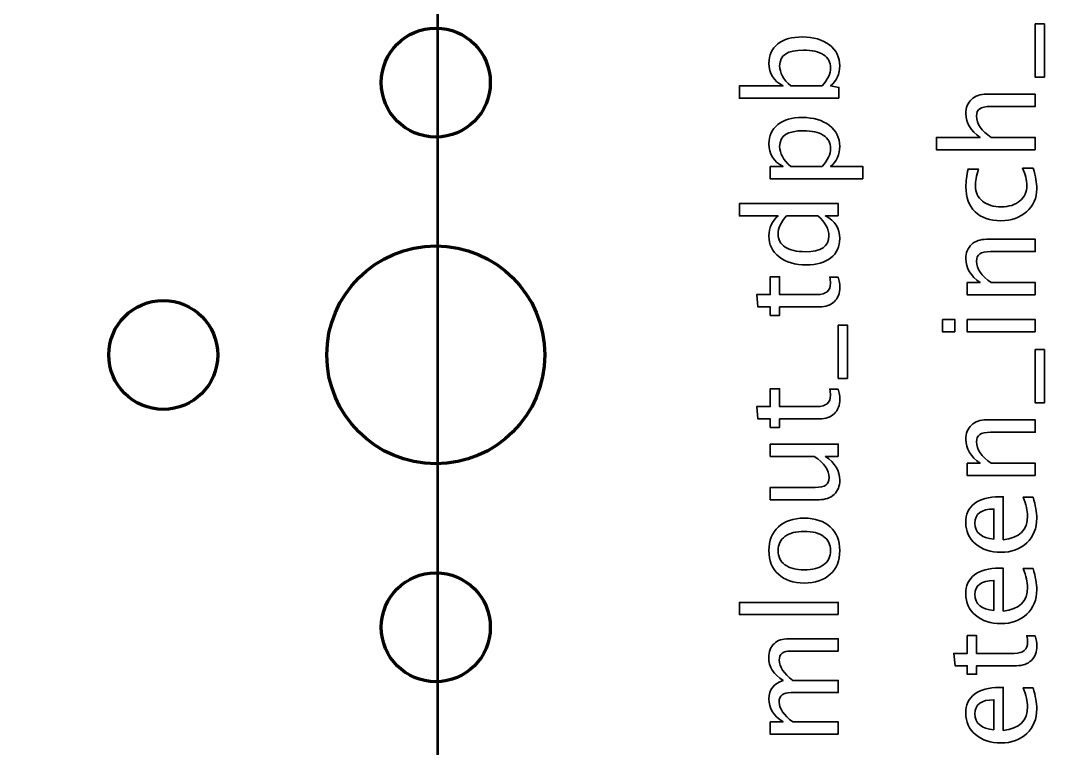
# Model space of a CAD drawing. Header units: centimetres. Extents: x -42 to 42, y -79 to 44.
# Drawn here: x -15.398 to -12.541, y -76.083 to -74.08 of the extents above; entities that cross this region are included whole.
import ezdxf

# ---------------------------------------------------------------- set-up
doc = ezdxf.new("R2010")
doc.units = ezdxf.units.CM
doc.header["$MEASUREMENT"] = 0
doc.layers.add('Layer 1', color=7, linetype='Continuous')

msp = doc.modelspace()

# ---------------------------------------------------------------- linework, layer by layer
at = {"layer": 'Layer 1', "color": 3, "lineweight": 53}
msp.add_lwpolyline([(-20.25, -79), (-14.25, -79), (-14.25, -35.5), (-20.25, -35.5), (-20.25, -79)], close=True, dxfattribs=at)
at = {"layer": 'Layer 1', "lineweight": 106}
for centre, major_axis in [((-14.256, -74.25), (0, 0.15)), ((-14.25599, -75.00001), (0, 0.30001)), ((-15.006, -75), (0, 0.15)), ((-14.256, -75.75), (0, 0.15))]:
    msp.add_ellipse(centre, major_axis=major_axis, ratio=1, dxfattribs=at)
msp.add_open_spline([(-23.956, -76.7), (-23.956, -76.7), (-23.956, -73.3), (-23.956, -73.3), (-23.956, -73.3), (-23.956, -73.02386), (-23.73214, -72.8), (-23.456, -72.8), (-23.456, -72.8), (-23.456, -72.8), (-9.556, -72.8), (-9.556, -72.8), (-9.556, -72.8), (-9.27986, -72.8), (-9.056, -73.02386), (-9.056, -73.3), (-9.056, -73.3), (-9.056, -73.3), (-9.056, -76.7), (-9.056, -76.7), (-9.056, -76.7), (-9.056, -76.97614), (-9.27986, -77.2), (-9.556, -77.2), (-9.556, -77.2), (-9.556, -77.2), (-23.456, -77.2), (-23.456, -77.2), (-23.456, -77.2), (-23.73214, -77.2), (-23.956, -76.97614), (-23.956, -76.7)], degree=3, knots=[0, 0, 0, 0, 0.1111111, 0.1111111, 0.1111111, 0.1111111, 0.2222222, 0.2222222, 0.2222222, 0.2222222, 0.3333333, 0.3333333, 0.3333333, 0.3333333, 0.4444444, 0.4444444, 0.4444444, 0.4444444, 0.5555556, 0.5555556, 0.5555556, 0.5555556, 0.6666667, 0.6666667, 0.6666667, 0.6666667, 0.7777778, 0.7777778, 0.7777778, 0.7777778, 1, 1, 1, 1], dxfattribs=at)
at = {"layer": 'Layer 1', "color": 5, "lineweight": 35}
for points, knots in [([(-12.58121, -74.23519), (-12.58121, -74.23519), (-12.60661, -74.23519), (-12.60661, -74.23519), (-12.60661, -74.23519), (-12.60661, -74.23519), (-12.60661, -74.08844), (-12.60661, -74.08844), (-12.60661, -74.08844), (-12.60661, -74.08844), (-12.58121, -74.08844), (-12.58121, -74.08844), (-12.58121, -74.08844), (-12.58121, -74.08844), (-12.58121, -74.23519), (-12.58121, -74.23519)], [0, 0, 0, 0, 0.2, 0.2, 0.2, 0.2, 0.4, 0.4, 0.4, 0.4, 0.6, 0.6, 0.6, 0.6, 1, 1, 1, 1]), ([(-13.14659, -74.29326), (-13.14659, -74.29326), (-13.4207, -74.29326), (-13.4207, -74.29326), (-13.4207, -74.29326), (-13.4207, -74.29326), (-13.4207, -74.2594), (-13.4207, -74.2594), (-13.4207, -74.2594), (-13.4207, -74.2594), (-13.30035, -74.2594), (-13.30035, -74.2594), (-13.30035, -74.2594), (-13.32651, -74.24552), (-13.33956, -74.22465), (-13.33956, -74.19684), (-13.33956, -74.19684), (-13.33956, -74.17432), (-13.33139, -74.15662), (-13.31499, -74.14368), (-13.31499, -74.14368), (-13.29858, -74.13075), (-13.27618, -74.12428), (-13.24778, -74.12428), (-13.24778, -74.12428), (-13.21686, -74.12428), (-13.19187, -74.13163), (-13.17293, -74.14627), (-13.17293, -74.14627), (-13.15394, -74.16091), (-13.14448, -74.1802), (-13.14448, -74.20407), (-13.14448, -74.20407), (-13.14448, -74.22623), (-13.15294, -74.2447), (-13.16994, -74.2594), (-13.16994, -74.2594), (-13.16994, -74.2594), (-13.14659, -74.26351), (-13.14659, -74.26351), (-13.14659, -74.26351), (-13.14659, -74.26351), (-13.14659, -74.29326), (-13.14659, -74.29326)], [0, 0, 0, 0, 0.0833333, 0.0833333, 0.0833333, 0.0833333, 0.1666667, 0.1666667, 0.1666667, 0.1666667, 0.25, 0.25, 0.25, 0.25, 0.3333333, 0.3333333, 0.3333333, 0.3333333, 0.4166667, 0.4166667, 0.4166667, 0.4166667, 0.5, 0.5, 0.5, 0.5, 0.5833333, 0.5833333, 0.5833333, 0.5833333, 0.6666667, 0.6666667, 0.6666667, 0.6666667, 0.75, 0.75, 0.75, 0.75, 0.8333333, 0.8333333, 0.8333333, 0.8333333, 1, 1, 1, 1]), ([(-13.19328, -74.2594), (-13.17764, -74.24193), (-13.16988, -74.22529), (-13.16988, -74.20948), (-13.16988, -74.20948), (-13.16988, -74.1939), (-13.1764, -74.18184), (-13.1894, -74.17338), (-13.1894, -74.17338), (-13.20239, -74.16485), (-13.22068, -74.16062), (-13.24431, -74.16062), (-13.24431, -74.16062), (-13.28806, -74.16062), (-13.30993, -74.17508), (-13.30993, -74.20401), (-13.30993, -74.20401), (-13.30993, -74.22294), (-13.2997, -74.2414), (-13.27918, -74.2594), (-13.27918, -74.2594), (-13.27918, -74.2594), (-13.19328, -74.2594), (-13.19328, -74.2594)], [0, 0, 0, 0, 0.1428571, 0.1428571, 0.1428571, 0.1428571, 0.2857143, 0.2857143, 0.2857143, 0.2857143, 0.4285714, 0.4285714, 0.4285714, 0.4285714, 0.5714286, 0.5714286, 0.5714286, 0.5714286, 0.7142857, 0.7142857, 0.7142857, 0.7142857, 1, 1, 1, 1]), ([(-12.60661, -74.4351), (-12.60661, -74.4351), (-12.8786, -74.4351), (-12.8786, -74.4351), (-12.8786, -74.4351), (-12.8786, -74.4351), (-12.8786, -74.40124), (-12.8786, -74.40124), (-12.8786, -74.40124), (-12.8786, -74.40124), (-12.75825, -74.40124), (-12.75825, -74.40124), (-12.75825, -74.40124), (-12.78441, -74.3833), (-12.79746, -74.36131), (-12.79746, -74.33533), (-12.79746, -74.33533), (-12.79746, -74.31898), (-12.79235, -74.30599), (-12.78206, -74.2964), (-12.78206, -74.2964), (-12.77183, -74.28682), (-12.75801, -74.282), (-12.74073, -74.282), (-12.74073, -74.282), (-12.74073, -74.282), (-12.60661, -74.282), (-12.60661, -74.282), (-12.60661, -74.282), (-12.60661, -74.282), (-12.60661, -74.31586), (-12.60661, -74.31586), (-12.60661, -74.31586), (-12.60661, -74.31586), (-12.72967, -74.31586), (-12.72967, -74.31586), (-12.72967, -74.31586), (-12.74355, -74.31586), (-12.75343, -74.31792), (-12.7593, -74.32198), (-12.7593, -74.32198), (-12.76524, -74.32609), (-12.76818, -74.33286), (-12.76818, -74.34232), (-12.76818, -74.34232), (-12.76818, -74.36314), (-12.7546, -74.38277), (-12.72744, -74.40124), (-12.72744, -74.40124), (-12.72744, -74.40124), (-12.60661, -74.40124), (-12.60661, -74.40124), (-12.60661, -74.40124), (-12.60661, -74.40124), (-12.60661, -74.4351), (-12.60661, -74.4351)], [0, 0, 0, 0, 0.0666667, 0.0666667, 0.0666667, 0.0666667, 0.1333333, 0.1333333, 0.1333333, 0.1333333, 0.2, 0.2, 0.2, 0.2, 0.2666667, 0.2666667, 0.2666667, 0.2666667, 0.3333333, 0.3333333, 0.3333333, 0.3333333, 0.4, 0.4, 0.4, 0.4, 0.4666667, 0.4666667, 0.4666667, 0.4666667, 0.5333333, 0.5333333, 0.5333333, 0.5333333, 0.6, 0.6, 0.6, 0.6, 0.6666667, 0.6666667, 0.6666667, 0.6666667, 0.7333333, 0.7333333, 0.7333333, 0.7333333, 0.8, 0.8, 0.8, 0.8, 0.8666667, 0.8666667, 0.8666667, 0.8666667, 1, 1, 1, 1]), ([(-13.08062, -74.51528), (-13.08062, -74.51528), (-13.33568, -74.51528), (-13.33568, -74.51528), (-13.33568, -74.51528), (-13.33568, -74.51528), (-13.33568, -74.48142), (-13.33568, -74.48142), (-13.33568, -74.48142), (-13.33568, -74.48142), (-13.30035, -74.48142), (-13.30035, -74.48142), (-13.30035, -74.48142), (-13.32651, -74.46754), (-13.33956, -74.44667), (-13.33956, -74.41886), (-13.33956, -74.41886), (-13.33956, -74.39634), (-13.33139, -74.37864), (-13.31499, -74.3657), (-13.31499, -74.3657), (-13.29858, -74.35277), (-13.27618, -74.3463), (-13.24778, -74.3463), (-13.24778, -74.3463), (-13.21686, -74.3463), (-13.19187, -74.35365), (-13.17293, -74.36829), (-13.17293, -74.36829), (-13.15394, -74.38293), (-13.14448, -74.40222), (-13.14448, -74.42609), (-13.14448, -74.42609), (-13.14448, -74.44825), (-13.15294, -74.46672), (-13.16994, -74.48142), (-13.16994, -74.48142), (-13.16994, -74.48142), (-13.08062, -74.48142), (-13.08062, -74.48142), (-13.08062, -74.48142), (-13.08062, -74.48142), (-13.08062, -74.51528), (-13.08062, -74.51528)], [0, 0, 0, 0, 0.0833333, 0.0833333, 0.0833333, 0.0833333, 0.1666667, 0.1666667, 0.1666667, 0.1666667, 0.25, 0.25, 0.25, 0.25, 0.3333333, 0.3333333, 0.3333333, 0.3333333, 0.4166667, 0.4166667, 0.4166667, 0.4166667, 0.5, 0.5, 0.5, 0.5, 0.5833333, 0.5833333, 0.5833333, 0.5833333, 0.6666667, 0.6666667, 0.6666667, 0.6666667, 0.75, 0.75, 0.75, 0.75, 0.8333333, 0.8333333, 0.8333333, 0.8333333, 1, 1, 1, 1]), ([(-13.19328, -74.48142), (-13.17764, -74.46395), (-13.16988, -74.44731), (-13.16988, -74.4315), (-13.16988, -74.4315), (-13.16988, -74.41592), (-13.1764, -74.40386), (-13.1894, -74.3954), (-13.1894, -74.3954), (-13.20239, -74.38687), (-13.22068, -74.38264), (-13.24431, -74.38264), (-13.24431, -74.38264), (-13.28806, -74.38264), (-13.30993, -74.3971), (-13.30993, -74.42603), (-13.30993, -74.42603), (-13.30993, -74.44496), (-13.2997, -74.46342), (-13.27918, -74.48142), (-13.27918, -74.48142), (-13.27918, -74.48142), (-13.19328, -74.48142), (-13.19328, -74.48142)], [0, 0, 0, 0, 0.1428571, 0.1428571, 0.1428571, 0.1428571, 0.2857143, 0.2857143, 0.2857143, 0.2857143, 0.4285714, 0.4285714, 0.4285714, 0.4285714, 0.5714286, 0.5714286, 0.5714286, 0.5714286, 0.7142857, 0.7142857, 0.7142857, 0.7142857, 1, 1, 1, 1]), ([(-12.61225, -74.48596), (-12.60567, -74.50789), (-12.60238, -74.52682), (-12.60238, -74.54276), (-12.60238, -74.54276), (-12.60238, -74.56804), (-12.61173, -74.58897), (-12.63036, -74.60561), (-12.63036, -74.60561), (-12.64906, -74.62225), (-12.67264, -74.6306), (-12.70104, -74.6306), (-12.70104, -74.6306), (-12.73138, -74.6306), (-12.75507, -74.62237), (-12.77201, -74.60591), (-12.77201, -74.60591), (-12.789, -74.58944), (-12.79746, -74.56645), (-12.79746, -74.53694), (-12.79746, -74.53694), (-12.79746, -74.52241), (-12.79546, -74.50607), (-12.79147, -74.48808), (-12.79147, -74.48808), (-12.79147, -74.48808), (-12.76289, -74.48808), (-12.76289, -74.48808), (-12.76289, -74.48808), (-12.76854, -74.50719), (-12.77136, -74.52277), (-12.77136, -74.53476), (-12.77136, -74.53476), (-12.77136, -74.55217), (-12.76483, -74.5661), (-12.75184, -74.57651), (-12.75184, -74.57651), (-12.73884, -74.58691), (-12.7215, -74.59215), (-12.69986, -74.59215), (-12.69986, -74.59215), (-12.67887, -74.59215), (-12.66194, -74.58674), (-12.64894, -74.57598), (-12.64894, -74.57598), (-12.63601, -74.56522), (-12.62954, -74.55117), (-12.62954, -74.5337), (-12.62954, -74.5337), (-12.62954, -74.51824), (-12.63354, -74.50236), (-12.64154, -74.48596), (-12.64154, -74.48596), (-12.64154, -74.48596), (-12.61225, -74.48596), (-12.61225, -74.48596)], [0, 0, 0, 0, 0.0666667, 0.0666667, 0.0666667, 0.0666667, 0.1333333, 0.1333333, 0.1333333, 0.1333333, 0.2, 0.2, 0.2, 0.2, 0.2666667, 0.2666667, 0.2666667, 0.2666667, 0.3333333, 0.3333333, 0.3333333, 0.3333333, 0.4, 0.4, 0.4, 0.4, 0.4666667, 0.4666667, 0.4666667, 0.4666667, 0.5333333, 0.5333333, 0.5333333, 0.5333333, 0.6, 0.6, 0.6, 0.6, 0.6666667, 0.6666667, 0.6666667, 0.6666667, 0.7333333, 0.7333333, 0.7333333, 0.7333333, 0.8, 0.8, 0.8, 0.8, 0.8666667, 0.8666667, 0.8666667, 0.8666667, 1, 1, 1, 1]), ([(-13.14871, -74.61701), (-13.14871, -74.61701), (-13.18381, -74.61701), (-13.18381, -74.61701), (-13.18381, -74.61701), (-13.15759, -74.63082), (-13.14448, -74.65164), (-13.14448, -74.67945), (-13.14448, -74.67945), (-13.14448, -74.70203), (-13.15265, -74.71978), (-13.16905, -74.73272), (-13.16905, -74.73272), (-13.18546, -74.74565), (-13.20786, -74.75212), (-13.23626, -74.75212), (-13.23626, -74.75212), (-13.2673, -74.75212), (-13.29229, -74.74477), (-13.31122, -74.73013), (-13.31122, -74.73013), (-13.3301, -74.71543), (-13.33956, -74.69615), (-13.33956, -74.67222), (-13.33956, -74.67222), (-13.33956, -74.65005), (-13.3311, -74.63159), (-13.31411, -74.61701), (-13.31411, -74.61701), (-13.31411, -74.61701), (-13.4207, -74.61701), (-13.4207, -74.61701), (-13.4207, -74.61701), (-13.4207, -74.61701), (-13.4207, -74.58314), (-13.4207, -74.58314), (-13.4207, -74.58314), (-13.4207, -74.58314), (-13.14871, -74.58314), (-13.14871, -74.58314), (-13.14871, -74.58314), (-13.14871, -74.58314), (-13.14871, -74.61701), (-13.14871, -74.61701)], [0, 0, 0, 0, 0.0833333, 0.0833333, 0.0833333, 0.0833333, 0.1666667, 0.1666667, 0.1666667, 0.1666667, 0.25, 0.25, 0.25, 0.25, 0.3333333, 0.3333333, 0.3333333, 0.3333333, 0.4166667, 0.4166667, 0.4166667, 0.4166667, 0.5, 0.5, 0.5, 0.5, 0.5833333, 0.5833333, 0.5833333, 0.5833333, 0.6666667, 0.6666667, 0.6666667, 0.6666667, 0.75, 0.75, 0.75, 0.75, 0.8333333, 0.8333333, 0.8333333, 0.8333333, 1, 1, 1, 1]), ([(-13.29094, -74.61701), (-13.3064, -74.63459), (-13.31416, -74.65122), (-13.31416, -74.66698), (-13.31416, -74.66698), (-13.31416, -74.6825), (-13.3077, -74.6945), (-13.2947, -74.70302), (-13.2947, -74.70302), (-13.28177, -74.71155), (-13.26342, -74.71578), (-13.23967, -74.71578), (-13.23967, -74.71578), (-13.19598, -74.71578), (-13.17411, -74.70132), (-13.17411, -74.67233), (-13.17411, -74.67233), (-13.17411, -74.65352), (-13.1844, -74.63506), (-13.20492, -74.61701), (-13.20492, -74.61701), (-13.20492, -74.61701), (-13.29094, -74.61701), (-13.29094, -74.61701)], [0, 0, 0, 0, 0.1428571, 0.1428571, 0.1428571, 0.1428571, 0.2857143, 0.2857143, 0.2857143, 0.2857143, 0.4285714, 0.4285714, 0.4285714, 0.4285714, 0.5714286, 0.5714286, 0.5714286, 0.5714286, 0.7142857, 0.7142857, 0.7142857, 0.7142857, 1, 1, 1, 1]), ([(-12.60661, -74.83474), (-12.60661, -74.83474), (-12.79358, -74.83474), (-12.79358, -74.83474), (-12.79358, -74.83474), (-12.79358, -74.83474), (-12.79358, -74.80088), (-12.79358, -74.80088), (-12.79358, -74.80088), (-12.79358, -74.80088), (-12.75825, -74.80088), (-12.75825, -74.80088), (-12.75825, -74.80088), (-12.78441, -74.78294), (-12.79746, -74.76095), (-12.79746, -74.73497), (-12.79746, -74.73497), (-12.79746, -74.71862), (-12.79235, -74.70563), (-12.78206, -74.69604), (-12.78206, -74.69604), (-12.77183, -74.68646), (-12.75801, -74.68164), (-12.74073, -74.68164), (-12.74073, -74.68164), (-12.74073, -74.68164), (-12.60661, -74.68164), (-12.60661, -74.68164), (-12.60661, -74.68164), (-12.60661, -74.68164), (-12.60661, -74.7155), (-12.60661, -74.7155), (-12.60661, -74.7155), (-12.60661, -74.7155), (-12.72967, -74.7155), (-12.72967, -74.7155), (-12.72967, -74.7155), (-12.74355, -74.7155), (-12.75343, -74.71756), (-12.7593, -74.72162), (-12.7593, -74.72162), (-12.76524, -74.72573), (-12.76818, -74.7325), (-12.76818, -74.74196), (-12.76818, -74.74196), (-12.76818, -74.76278), (-12.7546, -74.78241), (-12.72744, -74.80088), (-12.72744, -74.80088), (-12.72744, -74.80088), (-12.60661, -74.80088), (-12.60661, -74.80088), (-12.60661, -74.80088), (-12.60661, -74.80088), (-12.60661, -74.83474), (-12.60661, -74.83474)], [0, 0, 0, 0, 0.0666667, 0.0666667, 0.0666667, 0.0666667, 0.1333333, 0.1333333, 0.1333333, 0.1333333, 0.2, 0.2, 0.2, 0.2, 0.2666667, 0.2666667, 0.2666667, 0.2666667, 0.3333333, 0.3333333, 0.3333333, 0.3333333, 0.4, 0.4, 0.4, 0.4, 0.4666667, 0.4666667, 0.4666667, 0.4666667, 0.5333333, 0.5333333, 0.5333333, 0.5333333, 0.6, 0.6, 0.6, 0.6, 0.6666667, 0.6666667, 0.6666667, 0.6666667, 0.7333333, 0.7333333, 0.7333333, 0.7333333, 0.8, 0.8, 0.8, 0.8, 0.8666667, 0.8666667, 0.8666667, 0.8666667, 1, 1, 1, 1]), ([(-13.14877, -74.78563), (-13.14589, -74.7961), (-13.14448, -74.80521), (-13.14448, -74.81292), (-13.14448, -74.81292), (-13.14448, -74.8302), (-13.14942, -74.84367), (-13.15929, -74.85331), (-13.15929, -74.85331), (-13.16917, -74.86301), (-13.18287, -74.86783), (-13.20045, -74.86783), (-13.20045, -74.86783), (-13.20045, -74.86783), (-13.31028, -74.86783), (-13.31028, -74.86783), (-13.31028, -74.86783), (-13.31028, -74.86783), (-13.31028, -74.89123), (-13.31028, -74.89123), (-13.31028, -74.89123), (-13.31028, -74.89123), (-13.33568, -74.89123), (-13.33568, -74.89123), (-13.33568, -74.89123), (-13.33568, -74.89123), (-13.33568, -74.86783), (-13.33568, -74.86783), (-13.33568, -74.86783), (-13.33568, -74.86783), (-13.36949, -74.86783), (-13.36949, -74.86783), (-13.36949, -74.86783), (-13.36949, -74.86783), (-13.37273, -74.83397), (-13.37273, -74.83397), (-13.37273, -74.83397), (-13.37273, -74.83397), (-13.33568, -74.83397), (-13.33568, -74.83397), (-13.33568, -74.83397), (-13.33568, -74.83397), (-13.33568, -74.78493), (-13.33568, -74.78493), (-13.33568, -74.78493), (-13.33568, -74.78493), (-13.31028, -74.78493), (-13.31028, -74.78493), (-13.31028, -74.78493), (-13.31028, -74.78493), (-13.31028, -74.83397), (-13.31028, -74.83397), (-13.31028, -74.83397), (-13.31028, -74.83397), (-13.20657, -74.83397), (-13.20657, -74.83397), (-13.20657, -74.83397), (-13.18211, -74.83397), (-13.16988, -74.82332), (-13.16988, -74.8021), (-13.16988, -74.8021), (-13.16988, -74.79757), (-13.17064, -74.7921), (-13.17211, -74.78563), (-13.17211, -74.78563), (-13.17211, -74.78563), (-13.14877, -74.78563), (-13.14877, -74.78563)], [0, 0, 0, 0, 0.0555556, 0.0555556, 0.0555556, 0.0555556, 0.1111111, 0.1111111, 0.1111111, 0.1111111, 0.1666667, 0.1666667, 0.1666667, 0.1666667, 0.2222222, 0.2222222, 0.2222222, 0.2222222, 0.2777778, 0.2777778, 0.2777778, 0.2777778, 0.3333333, 0.3333333, 0.3333333, 0.3333333, 0.3888889, 0.3888889, 0.3888889, 0.3888889, 0.4444444, 0.4444444, 0.4444444, 0.4444444, 0.5, 0.5, 0.5, 0.5, 0.5555556, 0.5555556, 0.5555556, 0.5555556, 0.6111111, 0.6111111, 0.6111111, 0.6111111, 0.6666667, 0.6666667, 0.6666667, 0.6666667, 0.7222222, 0.7222222, 0.7222222, 0.7222222, 0.7777778, 0.7777778, 0.7777778, 0.7777778, 0.8333333, 0.8333333, 0.8333333, 0.8333333, 0.8888889, 0.8888889, 0.8888889, 0.8888889, 1, 1, 1, 1]), ([(-13.12331, -75.06468), (-13.12331, -75.06468), (-13.14871, -75.06468), (-13.14871, -75.06468), (-13.14871, -75.06468), (-13.14871, -75.06468), (-13.14871, -74.91793), (-13.14871, -74.91793), (-13.14871, -74.91793), (-13.14871, -74.91793), (-13.12331, -74.91793), (-13.12331, -74.91793), (-13.12331, -74.91793), (-13.12331, -74.91793), (-13.12331, -75.06468), (-13.12331, -75.06468)], [0, 0, 0, 0, 0.2, 0.2, 0.2, 0.2, 0.4, 0.4, 0.4, 0.4, 0.6, 0.6, 0.6, 0.6, 1, 1, 1, 1]), ([(-12.8278, -74.93669), (-12.8278, -74.93669), (-12.86167, -74.93669), (-12.86167, -74.93669), (-12.86167, -74.93669), (-12.86167, -74.93669), (-12.86167, -74.90283), (-12.86167, -74.90283), (-12.86167, -74.90283), (-12.86167, -74.90283), (-12.8278, -74.90283), (-12.8278, -74.90283), (-12.8278, -74.90283), (-12.8278, -74.90283), (-12.8278, -74.93669), (-12.8278, -74.93669)], [0, 0, 0, 0, 0.2, 0.2, 0.2, 0.2, 0.4, 0.4, 0.4, 0.4, 0.6, 0.6, 0.6, 0.6, 1, 1, 1, 1]), ([(-12.60661, -74.93669), (-12.60661, -74.93669), (-12.79358, -74.93669), (-12.79358, -74.93669), (-12.79358, -74.93669), (-12.79358, -74.93669), (-12.79358, -74.90283), (-12.79358, -74.90283), (-12.79358, -74.90283), (-12.79358, -74.90283), (-12.60661, -74.90283), (-12.60661, -74.90283), (-12.60661, -74.90283), (-12.60661, -74.90283), (-12.60661, -74.93669), (-12.60661, -74.93669)], [0, 0, 0, 0, 0.2, 0.2, 0.2, 0.2, 0.4, 0.4, 0.4, 0.4, 0.6, 0.6, 0.6, 0.6, 1, 1, 1, 1]), ([(-12.58121, -75.13213), (-12.58121, -75.13213), (-12.60661, -75.13213), (-12.60661, -75.13213), (-12.60661, -75.13213), (-12.60661, -75.13213), (-12.60661, -74.98538), (-12.60661, -74.98538), (-12.60661, -74.98538), (-12.60661, -74.98538), (-12.58121, -74.98538), (-12.58121, -74.98538), (-12.58121, -74.98538), (-12.58121, -74.98538), (-12.58121, -75.13213), (-12.58121, -75.13213)], [0, 0, 0, 0, 0.2, 0.2, 0.2, 0.2, 0.4, 0.4, 0.4, 0.4, 0.6, 0.6, 0.6, 0.6, 1, 1, 1, 1]), ([(-13.14877, -75.09396), (-13.14589, -75.10443), (-13.14448, -75.11354), (-13.14448, -75.12125), (-13.14448, -75.12125), (-13.14448, -75.13853), (-13.14942, -75.152), (-13.15929, -75.16164), (-13.15929, -75.16164), (-13.16917, -75.17134), (-13.18287, -75.17616), (-13.20045, -75.17616), (-13.20045, -75.17616), (-13.20045, -75.17616), (-13.31028, -75.17616), (-13.31028, -75.17616), (-13.31028, -75.17616), (-13.31028, -75.17616), (-13.31028, -75.19956), (-13.31028, -75.19956), (-13.31028, -75.19956), (-13.31028, -75.19956), (-13.33568, -75.19956), (-13.33568, -75.19956), (-13.33568, -75.19956), (-13.33568, -75.19956), (-13.33568, -75.17616), (-13.33568, -75.17616), (-13.33568, -75.17616), (-13.33568, -75.17616), (-13.36949, -75.17616), (-13.36949, -75.17616), (-13.36949, -75.17616), (-13.36949, -75.17616), (-13.37273, -75.1423), (-13.37273, -75.1423), (-13.37273, -75.1423), (-13.37273, -75.1423), (-13.33568, -75.1423), (-13.33568, -75.1423), (-13.33568, -75.1423), (-13.33568, -75.1423), (-13.33568, -75.09326), (-13.33568, -75.09326), (-13.33568, -75.09326), (-13.33568, -75.09326), (-13.31028, -75.09326), (-13.31028, -75.09326), (-13.31028, -75.09326), (-13.31028, -75.09326), (-13.31028, -75.1423), (-13.31028, -75.1423), (-13.31028, -75.1423), (-13.31028, -75.1423), (-13.20657, -75.1423), (-13.20657, -75.1423), (-13.20657, -75.1423), (-13.18211, -75.1423), (-13.16988, -75.13165), (-13.16988, -75.11043), (-13.16988, -75.11043), (-13.16988, -75.1059), (-13.17064, -75.10043), (-13.17211, -75.09396), (-13.17211, -75.09396), (-13.17211, -75.09396), (-13.14877, -75.09396), (-13.14877, -75.09396)], [0, 0, 0, 0, 0.0555556, 0.0555556, 0.0555556, 0.0555556, 0.1111111, 0.1111111, 0.1111111, 0.1111111, 0.1666667, 0.1666667, 0.1666667, 0.1666667, 0.2222222, 0.2222222, 0.2222222, 0.2222222, 0.2777778, 0.2777778, 0.2777778, 0.2777778, 0.3333333, 0.3333333, 0.3333333, 0.3333333, 0.3888889, 0.3888889, 0.3888889, 0.3888889, 0.4444444, 0.4444444, 0.4444444, 0.4444444, 0.5, 0.5, 0.5, 0.5, 0.5555556, 0.5555556, 0.5555556, 0.5555556, 0.6111111, 0.6111111, 0.6111111, 0.6111111, 0.6666667, 0.6666667, 0.6666667, 0.6666667, 0.7222222, 0.7222222, 0.7222222, 0.7222222, 0.7777778, 0.7777778, 0.7777778, 0.7777778, 0.8333333, 0.8333333, 0.8333333, 0.8333333, 0.8888889, 0.8888889, 0.8888889, 0.8888889, 1, 1, 1, 1]), ([(-12.60661, -75.33204), (-12.60661, -75.33204), (-12.79358, -75.33204), (-12.79358, -75.33204), (-12.79358, -75.33204), (-12.79358, -75.33204), (-12.79358, -75.29818), (-12.79358, -75.29818), (-12.79358, -75.29818), (-12.79358, -75.29818), (-12.75825, -75.29818), (-12.75825, -75.29818), (-12.75825, -75.29818), (-12.78441, -75.28024), (-12.79746, -75.25825), (-12.79746, -75.23227), (-12.79746, -75.23227), (-12.79746, -75.21592), (-12.79235, -75.20293), (-12.78206, -75.19334), (-12.78206, -75.19334), (-12.77183, -75.18376), (-12.75801, -75.17894), (-12.74073, -75.17894), (-12.74073, -75.17894), (-12.74073, -75.17894), (-12.60661, -75.17894), (-12.60661, -75.17894), (-12.60661, -75.17894), (-12.60661, -75.17894), (-12.60661, -75.2128), (-12.60661, -75.2128), (-12.60661, -75.2128), (-12.60661, -75.2128), (-12.72967, -75.2128), (-12.72967, -75.2128), (-12.72967, -75.2128), (-12.74355, -75.2128), (-12.75343, -75.21486), (-12.7593, -75.21892), (-12.7593, -75.21892), (-12.76524, -75.22303), (-12.76818, -75.2298), (-12.76818, -75.23926), (-12.76818, -75.23926), (-12.76818, -75.26008), (-12.7546, -75.27971), (-12.72744, -75.29818), (-12.72744, -75.29818), (-12.72744, -75.29818), (-12.60661, -75.29818), (-12.60661, -75.29818), (-12.60661, -75.29818), (-12.60661, -75.29818), (-12.60661, -75.33204), (-12.60661, -75.33204)], [0, 0, 0, 0, 0.0666667, 0.0666667, 0.0666667, 0.0666667, 0.1333333, 0.1333333, 0.1333333, 0.1333333, 0.2, 0.2, 0.2, 0.2, 0.2666667, 0.2666667, 0.2666667, 0.2666667, 0.3333333, 0.3333333, 0.3333333, 0.3333333, 0.4, 0.4, 0.4, 0.4, 0.4666667, 0.4666667, 0.4666667, 0.4666667, 0.5333333, 0.5333333, 0.5333333, 0.5333333, 0.6, 0.6, 0.6, 0.6, 0.6666667, 0.6666667, 0.6666667, 0.6666667, 0.7333333, 0.7333333, 0.7333333, 0.7333333, 0.8, 0.8, 0.8, 0.8, 0.8666667, 0.8666667, 0.8666667, 0.8666667, 1, 1, 1, 1]), ([(-13.14871, -75.27941), (-13.14871, -75.27941), (-13.18387, -75.27941), (-13.18387, -75.27941), (-13.18387, -75.27941), (-13.15759, -75.29746), (-13.14448, -75.31939), (-13.14448, -75.34514), (-13.14448, -75.34514), (-13.14448, -75.36149), (-13.14959, -75.37448), (-13.15988, -75.38413), (-13.15988, -75.38413), (-13.17017, -75.39383), (-13.18399, -75.39865), (-13.20145, -75.39865), (-13.20145, -75.39865), (-13.20145, -75.39865), (-13.33568, -75.39865), (-13.33568, -75.39865), (-13.33568, -75.39865), (-13.33568, -75.39865), (-13.33568, -75.36478), (-13.33568, -75.36478), (-13.33568, -75.36478), (-13.33568, -75.36478), (-13.2125, -75.36478), (-13.2125, -75.36478), (-13.2125, -75.36478), (-13.19845, -75.36478), (-13.18852, -75.36273), (-13.18264, -75.35867), (-13.18264, -75.35867), (-13.1767, -75.35455), (-13.17376, -75.34773), (-13.17376, -75.33815), (-13.17376, -75.33815), (-13.17376, -75.31745), (-13.18734, -75.29781), (-13.21456, -75.27941), (-13.21456, -75.27941), (-13.21456, -75.27941), (-13.33568, -75.27941), (-13.33568, -75.27941), (-13.33568, -75.27941), (-13.33568, -75.27941), (-13.33568, -75.24554), (-13.33568, -75.24554), (-13.33568, -75.24554), (-13.33568, -75.24554), (-13.14871, -75.24554), (-13.14871, -75.24554), (-13.14871, -75.24554), (-13.14871, -75.24554), (-13.14871, -75.27941), (-13.14871, -75.27941)], [0, 0, 0, 0, 0.0666667, 0.0666667, 0.0666667, 0.0666667, 0.1333333, 0.1333333, 0.1333333, 0.1333333, 0.2, 0.2, 0.2, 0.2, 0.2666667, 0.2666667, 0.2666667, 0.2666667, 0.3333333, 0.3333333, 0.3333333, 0.3333333, 0.4, 0.4, 0.4, 0.4, 0.4666667, 0.4666667, 0.4666667, 0.4666667, 0.5333333, 0.5333333, 0.5333333, 0.5333333, 0.6, 0.6, 0.6, 0.6, 0.6666667, 0.6666667, 0.6666667, 0.6666667, 0.7333333, 0.7333333, 0.7333333, 0.7333333, 0.8, 0.8, 0.8, 0.8, 0.8666667, 0.8666667, 0.8666667, 0.8666667, 1, 1, 1, 1]), ([(-12.61261, -75.39137), (-12.60579, -75.41413), (-12.60238, -75.43359), (-12.60238, -75.44982), (-12.60238, -75.44982), (-12.60238, -75.47751), (-12.61155, -75.50003), (-12.62983, -75.51737), (-12.62983, -75.51737), (-12.64812, -75.53472), (-12.67182, -75.54342), (-12.70098, -75.54342), (-12.70098, -75.54342), (-12.72926, -75.54342), (-12.75248, -75.53578), (-12.77065, -75.52043), (-12.77065, -75.52043), (-12.78876, -75.50508), (-12.79782, -75.48545), (-12.79782, -75.46152), (-12.79782, -75.46152), (-12.79782, -75.43888), (-12.78976, -75.42136), (-12.77365, -75.40901), (-12.77365, -75.40901), (-12.75754, -75.39666), (-12.73473, -75.39049), (-12.70515, -75.39049), (-12.70515, -75.39049), (-12.70515, -75.39049), (-12.69481, -75.39067), (-12.69481, -75.39067), (-12.69481, -75.39067), (-12.69481, -75.39067), (-12.69481, -75.50885), (-12.69481, -75.50885), (-12.69481, -75.50885), (-12.65012, -75.50391), (-12.62778, -75.48209), (-12.62778, -75.44347), (-12.62778, -75.44347), (-12.62778, -75.4293), (-12.63177, -75.41195), (-12.63977, -75.39137), (-12.63977, -75.39137), (-12.63977, -75.39137), (-12.61261, -75.39137), (-12.61261, -75.39137)], [0, 0, 0, 0, 0.0769231, 0.0769231, 0.0769231, 0.0769231, 0.1538462, 0.1538462, 0.1538462, 0.1538462, 0.2307692, 0.2307692, 0.2307692, 0.2307692, 0.3076923, 0.3076923, 0.3076923, 0.3076923, 0.3846154, 0.3846154, 0.3846154, 0.3846154, 0.4615385, 0.4615385, 0.4615385, 0.4615385, 0.5384615, 0.5384615, 0.5384615, 0.5384615, 0.6153846, 0.6153846, 0.6153846, 0.6153846, 0.6923077, 0.6923077, 0.6923077, 0.6923077, 0.7692308, 0.7692308, 0.7692308, 0.7692308, 0.8461538, 0.8461538, 0.8461538, 0.8461538, 1, 1, 1, 1]), ([(-12.72021, -75.50708), (-12.72021, -75.50708), (-12.72021, -75.42453), (-12.72021, -75.42453), (-12.72021, -75.42453), (-12.75501, -75.42453), (-12.77242, -75.43753), (-12.77242, -75.46346), (-12.77242, -75.46346), (-12.77242, -75.48956), (-12.75501, -75.50408), (-12.72021, -75.50708)], [0, 0, 0, 0, 0.25, 0.25, 0.25, 0.25, 0.5, 0.5, 0.5, 0.5, 1, 1, 1, 1]), ([(-13.14448, -75.53882), (-13.14448, -75.56627), (-13.15324, -75.58803), (-13.17076, -75.60402), (-13.17076, -75.60402), (-13.18828, -75.62007), (-13.21209, -75.62807), (-13.24214, -75.62807), (-13.24214, -75.62807), (-13.27212, -75.62807), (-13.29588, -75.62007), (-13.31334, -75.60402), (-13.31334, -75.60402), (-13.3308, -75.58803), (-13.33956, -75.56627), (-13.33956, -75.53882), (-13.33956, -75.53882), (-13.33956, -75.51136), (-13.3308, -75.4896), (-13.31334, -75.47361), (-13.31334, -75.47361), (-13.29588, -75.45756), (-13.27212, -75.44956), (-13.24214, -75.44956), (-13.24214, -75.44956), (-13.21209, -75.44956), (-13.18828, -75.45756), (-13.17076, -75.47361), (-13.17076, -75.47361), (-13.15324, -75.4896), (-13.14448, -75.51136), (-13.14448, -75.53882)], [0, 0, 0, 0, 0.1111111, 0.1111111, 0.1111111, 0.1111111, 0.2222222, 0.2222222, 0.2222222, 0.2222222, 0.3333333, 0.3333333, 0.3333333, 0.3333333, 0.4444444, 0.4444444, 0.4444444, 0.4444444, 0.5555556, 0.5555556, 0.5555556, 0.5555556, 0.6666667, 0.6666667, 0.6666667, 0.6666667, 0.7777778, 0.7777778, 0.7777778, 0.7777778, 1, 1, 1, 1]), ([(-13.16988, -75.53888), (-13.16988, -75.52212), (-13.17617, -75.50907), (-13.18881, -75.49978), (-13.18881, -75.49978), (-13.20139, -75.49054), (-13.21915, -75.4859), (-13.24214, -75.4859), (-13.24214, -75.4859), (-13.26501, -75.4859), (-13.28277, -75.49054), (-13.29535, -75.49978), (-13.29535, -75.49978), (-13.30787, -75.50907), (-13.31416, -75.52212), (-13.31416, -75.53888), (-13.31416, -75.53888), (-13.31416, -75.55569), (-13.30787, -75.56874), (-13.29535, -75.57792), (-13.29535, -75.57792), (-13.28277, -75.58715), (-13.26501, -75.59173), (-13.24214, -75.59173), (-13.24214, -75.59173), (-13.21915, -75.59173), (-13.20139, -75.58715), (-13.18881, -75.57792), (-13.18881, -75.57792), (-13.17617, -75.56874), (-13.16988, -75.55569), (-13.16988, -75.53888)], [0, 0, 0, 0, 0.1111111, 0.1111111, 0.1111111, 0.1111111, 0.2222222, 0.2222222, 0.2222222, 0.2222222, 0.3333333, 0.3333333, 0.3333333, 0.3333333, 0.4444444, 0.4444444, 0.4444444, 0.4444444, 0.5555556, 0.5555556, 0.5555556, 0.5555556, 0.6666667, 0.6666667, 0.6666667, 0.6666667, 0.7777778, 0.7777778, 0.7777778, 0.7777778, 1, 1, 1, 1]), ([(-12.61261, -75.58793), (-12.60579, -75.61069), (-12.60238, -75.63015), (-12.60238, -75.64638), (-12.60238, -75.64638), (-12.60238, -75.67407), (-12.61155, -75.69659), (-12.62983, -75.71393), (-12.62983, -75.71393), (-12.64812, -75.73128), (-12.67182, -75.73998), (-12.70098, -75.73998), (-12.70098, -75.73998), (-12.72926, -75.73998), (-12.75248, -75.73234), (-12.77065, -75.71699), (-12.77065, -75.71699), (-12.78876, -75.70164), (-12.79782, -75.68201), (-12.79782, -75.65808), (-12.79782, -75.65808), (-12.79782, -75.63544), (-12.78976, -75.61792), (-12.77365, -75.60557), (-12.77365, -75.60557), (-12.75754, -75.59322), (-12.73473, -75.58705), (-12.70515, -75.58705), (-12.70515, -75.58705), (-12.70515, -75.58705), (-12.69481, -75.58723), (-12.69481, -75.58723), (-12.69481, -75.58723), (-12.69481, -75.58723), (-12.69481, -75.70541), (-12.69481, -75.70541), (-12.69481, -75.70541), (-12.65012, -75.70047), (-12.62778, -75.67865), (-12.62778, -75.64003), (-12.62778, -75.64003), (-12.62778, -75.62586), (-12.63177, -75.60851), (-12.63977, -75.58793), (-12.63977, -75.58793), (-12.63977, -75.58793), (-12.61261, -75.58793), (-12.61261, -75.58793)], [0, 0, 0, 0, 0.0769231, 0.0769231, 0.0769231, 0.0769231, 0.1538462, 0.1538462, 0.1538462, 0.1538462, 0.2307692, 0.2307692, 0.2307692, 0.2307692, 0.3076923, 0.3076923, 0.3076923, 0.3076923, 0.3846154, 0.3846154, 0.3846154, 0.3846154, 0.4615385, 0.4615385, 0.4615385, 0.4615385, 0.5384615, 0.5384615, 0.5384615, 0.5384615, 0.6153846, 0.6153846, 0.6153846, 0.6153846, 0.6923077, 0.6923077, 0.6923077, 0.6923077, 0.7692308, 0.7692308, 0.7692308, 0.7692308, 0.8461538, 0.8461538, 0.8461538, 0.8461538, 1, 1, 1, 1]), ([(-12.72021, -75.70364), (-12.72021, -75.70364), (-12.72021, -75.62109), (-12.72021, -75.62109), (-12.72021, -75.62109), (-12.75501, -75.62109), (-12.77242, -75.63409), (-12.77242, -75.66002), (-12.77242, -75.66002), (-12.77242, -75.68612), (-12.75501, -75.70064), (-12.72021, -75.70364)], [0, 0, 0, 0, 0.25, 0.25, 0.25, 0.25, 0.5, 0.5, 0.5, 0.5, 1, 1, 1, 1]), ([(-13.14871, -75.7152), (-13.14871, -75.7152), (-13.4207, -75.7152), (-13.4207, -75.7152), (-13.4207, -75.7152), (-13.4207, -75.7152), (-13.4207, -75.68134), (-13.4207, -75.68134), (-13.4207, -75.68134), (-13.4207, -75.68134), (-13.14871, -75.68134), (-13.14871, -75.68134), (-13.14871, -75.68134), (-13.14871, -75.68134), (-13.14871, -75.7152), (-13.14871, -75.7152)], [0, 0, 0, 0, 0.2, 0.2, 0.2, 0.2, 0.4, 0.4, 0.4, 0.4, 0.6, 0.6, 0.6, 0.6, 1, 1, 1, 1]), ([(-12.60667, -75.77349), (-12.60379, -75.78396), (-12.60238, -75.79307), (-12.60238, -75.80078), (-12.60238, -75.80078), (-12.60238, -75.81806), (-12.60732, -75.83153), (-12.61719, -75.84117), (-12.61719, -75.84117), (-12.62707, -75.85087), (-12.64077, -75.85569), (-12.65835, -75.85569), (-12.65835, -75.85569), (-12.65835, -75.85569), (-12.76818, -75.85569), (-12.76818, -75.85569), (-12.76818, -75.85569), (-12.76818, -75.85569), (-12.76818, -75.87909), (-12.76818, -75.87909), (-12.76818, -75.87909), (-12.76818, -75.87909), (-12.79358, -75.87909), (-12.79358, -75.87909), (-12.79358, -75.87909), (-12.79358, -75.87909), (-12.79358, -75.85569), (-12.79358, -75.85569), (-12.79358, -75.85569), (-12.79358, -75.85569), (-12.82739, -75.85569), (-12.82739, -75.85569), (-12.82739, -75.85569), (-12.82739, -75.85569), (-12.83063, -75.82183), (-12.83063, -75.82183), (-12.83063, -75.82183), (-12.83063, -75.82183), (-12.79358, -75.82183), (-12.79358, -75.82183), (-12.79358, -75.82183), (-12.79358, -75.82183), (-12.79358, -75.77279), (-12.79358, -75.77279), (-12.79358, -75.77279), (-12.79358, -75.77279), (-12.76818, -75.77279), (-12.76818, -75.77279), (-12.76818, -75.77279), (-12.76818, -75.77279), (-12.76818, -75.82183), (-12.76818, -75.82183), (-12.76818, -75.82183), (-12.76818, -75.82183), (-12.66447, -75.82183), (-12.66447, -75.82183), (-12.66447, -75.82183), (-12.64001, -75.82183), (-12.62778, -75.81118), (-12.62778, -75.78996), (-12.62778, -75.78996), (-12.62778, -75.78543), (-12.62854, -75.77996), (-12.63001, -75.77349), (-12.63001, -75.77349), (-12.63001, -75.77349), (-12.60667, -75.77349), (-12.60667, -75.77349)], [0, 0, 0, 0, 0.0555556, 0.0555556, 0.0555556, 0.0555556, 0.1111111, 0.1111111, 0.1111111, 0.1111111, 0.1666667, 0.1666667, 0.1666667, 0.1666667, 0.2222222, 0.2222222, 0.2222222, 0.2222222, 0.2777778, 0.2777778, 0.2777778, 0.2777778, 0.3333333, 0.3333333, 0.3333333, 0.3333333, 0.3888889, 0.3888889, 0.3888889, 0.3888889, 0.4444444, 0.4444444, 0.4444444, 0.4444444, 0.5, 0.5, 0.5, 0.5, 0.5555556, 0.5555556, 0.5555556, 0.5555556, 0.6111111, 0.6111111, 0.6111111, 0.6111111, 0.6666667, 0.6666667, 0.6666667, 0.6666667, 0.7222222, 0.7222222, 0.7222222, 0.7222222, 0.7777778, 0.7777778, 0.7777778, 0.7777778, 0.8333333, 0.8333333, 0.8333333, 0.8333333, 0.8888889, 0.8888889, 0.8888889, 0.8888889, 1, 1, 1, 1]), ([(-13.14871, -76.04458), (-13.14871, -76.04458), (-13.33568, -76.04458), (-13.33568, -76.04458), (-13.33568, -76.04458), (-13.33568, -76.04458), (-13.33568, -76.01072), (-13.33568, -76.01072), (-13.33568, -76.01072), (-13.33568, -76.01072), (-13.30035, -76.01072), (-13.30035, -76.01072), (-13.30035, -76.01072), (-13.32651, -75.99419), (-13.33956, -75.97303), (-13.33956, -75.9471), (-13.33956, -75.9471), (-13.33956, -75.92211), (-13.32651, -75.90512), (-13.30035, -75.89606), (-13.30035, -75.89606), (-13.32675, -75.88001), (-13.33992, -75.85908), (-13.33992, -75.83339), (-13.33992, -75.83339), (-13.33992, -75.81698), (-13.3351, -75.80422), (-13.32539, -75.79511), (-13.32539, -75.79511), (-13.31569, -75.786), (-13.30211, -75.78141), (-13.28465, -75.78141), (-13.28465, -75.78141), (-13.28465, -75.78141), (-13.14871, -75.78141), (-13.14871, -75.78141), (-13.14871, -75.78141), (-13.14871, -75.78141), (-13.14871, -75.81528), (-13.14871, -75.81528), (-13.14871, -75.81528), (-13.14871, -75.81528), (-13.27906, -75.81528), (-13.27906, -75.81528), (-13.27906, -75.81528), (-13.30035, -75.81528), (-13.31099, -75.82374), (-13.31099, -75.84068), (-13.31099, -75.84068), (-13.31099, -75.85826), (-13.29858, -75.87672), (-13.27371, -75.89606), (-13.27371, -75.89606), (-13.27371, -75.89606), (-13.14871, -75.89606), (-13.14871, -75.89606), (-13.14871, -75.89606), (-13.14871, -75.89606), (-13.14871, -75.92993), (-13.14871, -75.92993), (-13.14871, -75.92993), (-13.14871, -75.92993), (-13.27918, -75.92993), (-13.27918, -75.92993), (-13.27918, -75.92993), (-13.30064, -75.92993), (-13.31134, -75.93851), (-13.31134, -75.95574), (-13.31134, -75.95574), (-13.31134, -75.97285), (-13.29888, -75.9912), (-13.27389, -76.01072), (-13.27389, -76.01072), (-13.27389, -76.01072), (-13.14871, -76.01072), (-13.14871, -76.01072), (-13.14871, -76.01072), (-13.14871, -76.01072), (-13.14871, -76.04458), (-13.14871, -76.04458)], [0, 0, 0, 0, 0.047619, 0.047619, 0.047619, 0.047619, 0.0952381, 0.0952381, 0.0952381, 0.0952381, 0.1428571, 0.1428571, 0.1428571, 0.1428571, 0.1904762, 0.1904762, 0.1904762, 0.1904762, 0.2380952, 0.2380952, 0.2380952, 0.2380952, 0.2857143, 0.2857143, 0.2857143, 0.2857143, 0.3333333, 0.3333333, 0.3333333, 0.3333333, 0.3809524, 0.3809524, 0.3809524, 0.3809524, 0.4285714, 0.4285714, 0.4285714, 0.4285714, 0.4761905, 0.4761905, 0.4761905, 0.4761905, 0.5238095, 0.5238095, 0.5238095, 0.5238095, 0.5714286, 0.5714286, 0.5714286, 0.5714286, 0.6190476, 0.6190476, 0.6190476, 0.6190476, 0.6666667, 0.6666667, 0.6666667, 0.6666667, 0.7142857, 0.7142857, 0.7142857, 0.7142857, 0.7619048, 0.7619048, 0.7619048, 0.7619048, 0.8095238, 0.8095238, 0.8095238, 0.8095238, 0.8571429, 0.8571429, 0.8571429, 0.8571429, 0.9047619, 0.9047619, 0.9047619, 0.9047619, 1, 1, 1, 1]), ([(-12.61261, -75.91643), (-12.60579, -75.93919), (-12.60238, -75.95865), (-12.60238, -75.97488), (-12.60238, -75.97488), (-12.60238, -76.00257), (-12.61155, -76.02509), (-12.62983, -76.04243), (-12.62983, -76.04243), (-12.64812, -76.05978), (-12.67182, -76.06848), (-12.70098, -76.06848), (-12.70098, -76.06848), (-12.72926, -76.06848), (-12.75248, -76.06084), (-12.77065, -76.04549), (-12.77065, -76.04549), (-12.78876, -76.03014), (-12.79782, -76.01051), (-12.79782, -75.98658), (-12.79782, -75.98658), (-12.79782, -75.96394), (-12.78976, -75.94642), (-12.77365, -75.93407), (-12.77365, -75.93407), (-12.75754, -75.92172), (-12.73473, -75.91555), (-12.70515, -75.91555), (-12.70515, -75.91555), (-12.70515, -75.91555), (-12.69481, -75.91573), (-12.69481, -75.91573), (-12.69481, -75.91573), (-12.69481, -75.91573), (-12.69481, -76.03391), (-12.69481, -76.03391), (-12.69481, -76.03391), (-12.65012, -76.02897), (-12.62778, -76.00715), (-12.62778, -75.96853), (-12.62778, -75.96853), (-12.62778, -75.95436), (-12.63177, -75.93701), (-12.63977, -75.91643), (-12.63977, -75.91643), (-12.63977, -75.91643), (-12.61261, -75.91643), (-12.61261, -75.91643)], [0, 0, 0, 0, 0.0769231, 0.0769231, 0.0769231, 0.0769231, 0.1538462, 0.1538462, 0.1538462, 0.1538462, 0.2307692, 0.2307692, 0.2307692, 0.2307692, 0.3076923, 0.3076923, 0.3076923, 0.3076923, 0.3846154, 0.3846154, 0.3846154, 0.3846154, 0.4615385, 0.4615385, 0.4615385, 0.4615385, 0.5384615, 0.5384615, 0.5384615, 0.5384615, 0.6153846, 0.6153846, 0.6153846, 0.6153846, 0.6923077, 0.6923077, 0.6923077, 0.6923077, 0.7692308, 0.7692308, 0.7692308, 0.7692308, 0.8461538, 0.8461538, 0.8461538, 0.8461538, 1, 1, 1, 1]), ([(-12.72021, -76.03214), (-12.72021, -76.03214), (-12.72021, -75.94959), (-12.72021, -75.94959), (-12.72021, -75.94959), (-12.75501, -75.94959), (-12.77242, -75.96259), (-12.77242, -75.98852), (-12.77242, -75.98852), (-12.77242, -76.01462), (-12.75501, -76.02914), (-12.72021, -76.03214)], [0, 0, 0, 0, 0.25, 0.25, 0.25, 0.25, 0.5, 0.5, 0.5, 0.5, 1, 1, 1, 1])]:
    msp.add_open_spline(points, degree=3, knots=knots, dxfattribs=at)

doc.saveas('drawing.dxf')
